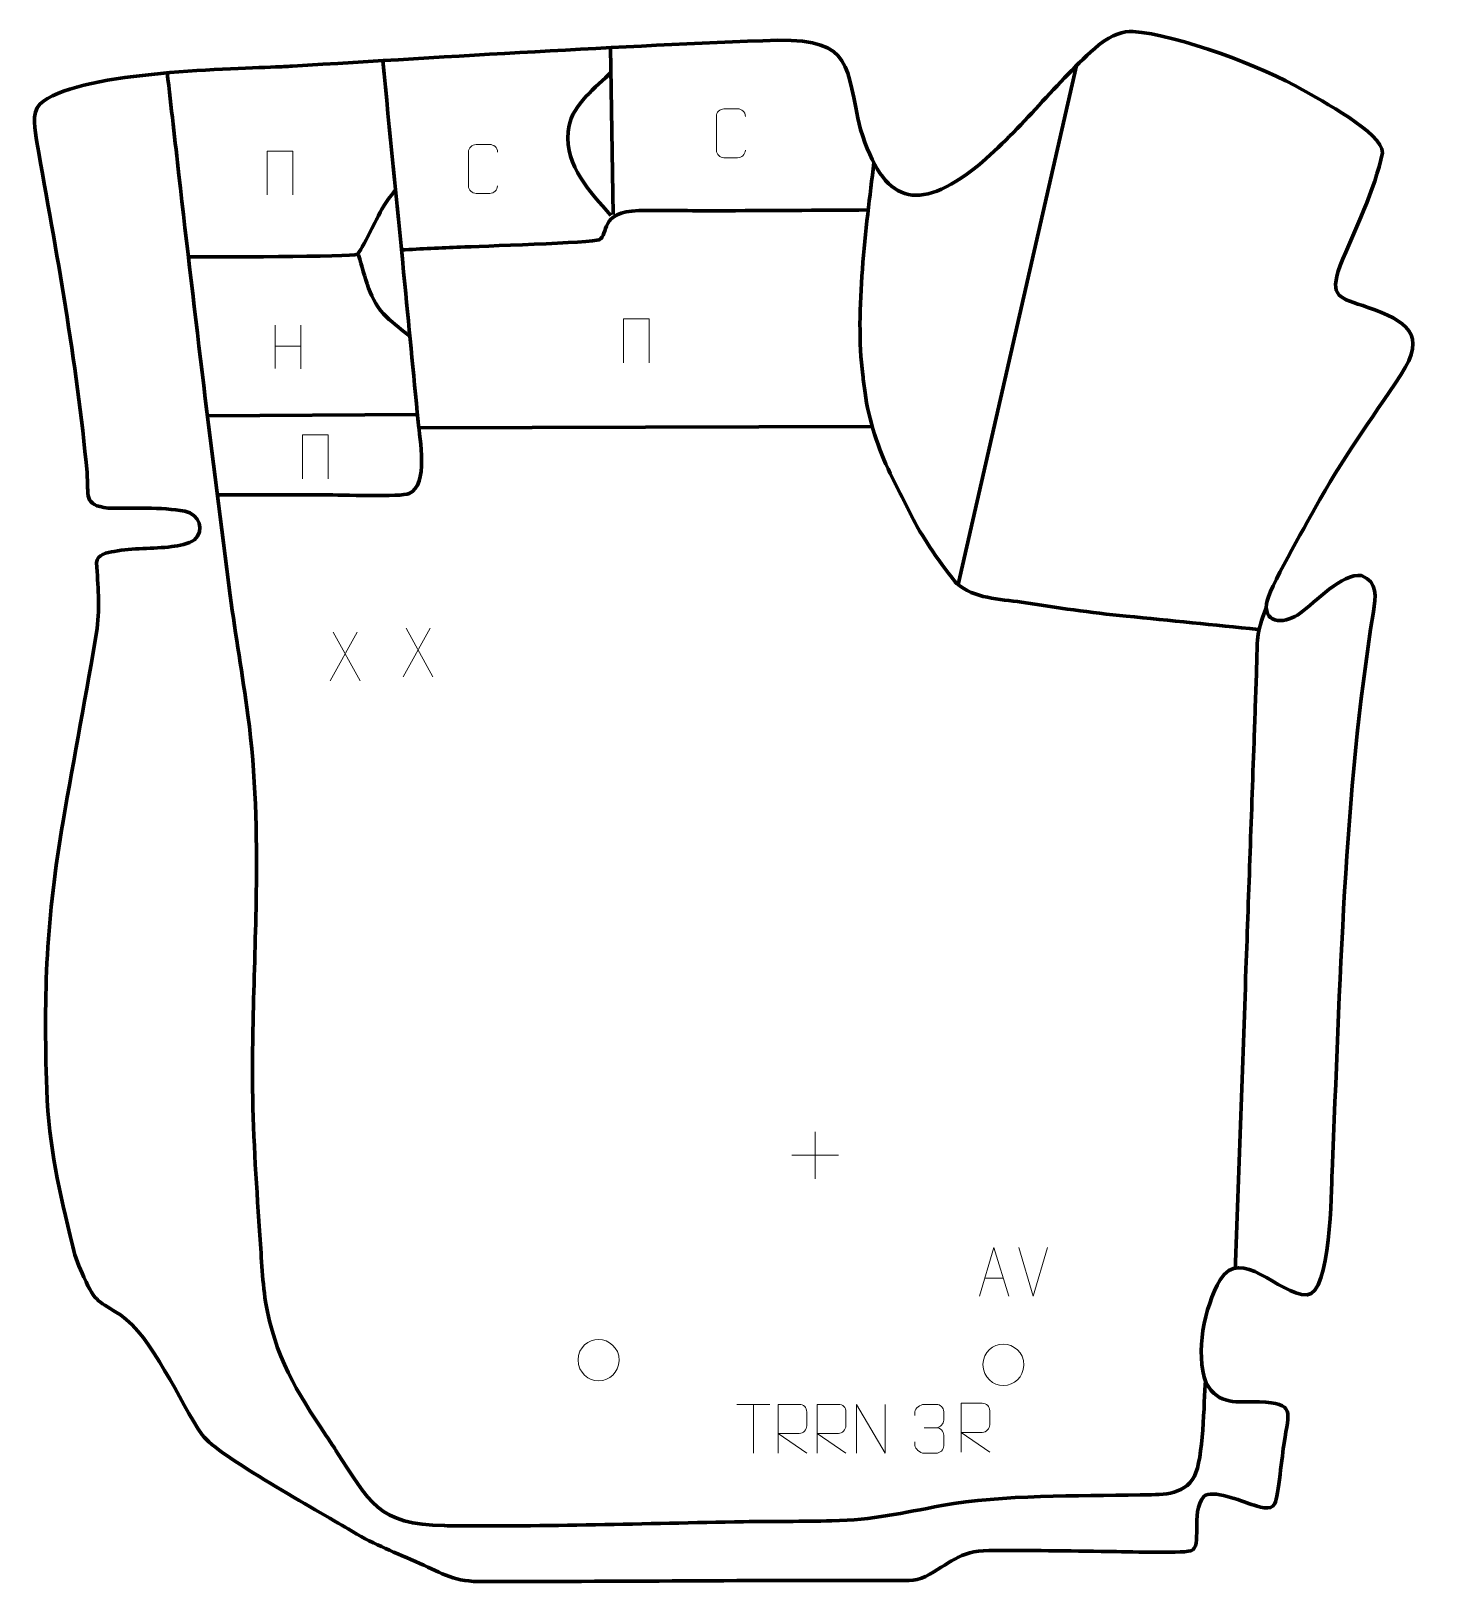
# Model space of a CAD drawing. Header units: millimetres. Extents: x -356 to 358, y -349 to 443.
import ezdxf

# ---------------------------------------------------------------- set-up
doc = ezdxf.new("R2010")
doc.units = ezdxf.units.MM
doc.header["$MEASUREMENT"] = 0
for name, color, linetype in [('layer 1', 7, 'Continuous'), ('layer 2', 7, 'Continuous'), ('layer 3', 7, 'Continuous')]:
    doc.layers.add(name, color=color, linetype=linetype)

msp = doc.modelspace()

# ---------------------------------------------------------------- linework, layer by layer
at = {"layer": 'layer 1', "color": 250, "lineweight": 9}
for points, knots in [([(-76.0022, -235.8354), (-75.9315, -229.195), (-70.6575, -225.349), (-65.5022, -225.446), (-65.5022, -225.446), (-60.3469, -225.349), (-55.0729, -229.4124), (-55.0022, -236.0528), (-55.0022, -236.0528), (-55.3724, -242.3821), (-59.8143, -246.4128), (-65.5022, -246.4422), (-65.5022, -246.4422), (-70.6575, -246.5392), (-75.9315, -242.4758), (-76.0022, -235.8354)], [0, 0, 0, 0, 0.2, 0.2, 0.2, 0.2, 0.4, 0.4, 0.4, 0.4, 0.6, 0.6, 0.6, 0.6, 1, 1, 1, 1]), ([(130.9018, -238.2166), (130.9725, -231.5762), (136.2465, -227.7302), (141.4018, -227.8272), (141.4018, -227.8272), (146.5571, -227.7302), (151.8311, -231.7936), (151.9018, -238.434), (151.9018, -238.434), (151.5316, -244.7633), (147.0897, -248.794), (141.4018, -248.8234), (141.4018, -248.8234), (136.2465, -248.9204), (130.9725, -244.857), (130.9018, -238.2166)], [0, 0, 0, 0, 0.2, 0.2, 0.2, 0.2, 0.4, 0.4, 0.4, 0.4, 0.6, 0.6, 0.6, 0.6, 1, 1, 1, 1]), ([(26.2382, -283.4729), (26.2382, -283.4729), (26.2382, -258.5194), (26.2382, -258.5194), (26.2382, -258.5194), (29.833, -258.5194), (33.4285, -258.5194), (37.0237, -258.5194), (37.0237, -258.5194), (39.349, -258.5571), (40.9063, -260.0471), (40.9022, -262.4135), (40.9022, -262.4135), (40.9018, -264.449), (40.9018, -267.5084), (40.9022, -269.5444), (40.9022, -269.5444), (40.8957, -271.4199), (39.0834, -273.3617), (37.0739, -273.3808), (37.0739, -273.3808), (37.0739, -273.3808), (26.2382, -273.3808), (26.2382, -273.3808), (26.2382, -273.3808), (26.2382, -273.3808), (40.8929, -283.4729), (40.8929, -283.4729)], [0, 0, 0, 0, 0.125, 0.125, 0.125, 0.125, 0.25, 0.25, 0.25, 0.25, 0.375, 0.375, 0.375, 0.375, 0.5, 0.5, 0.5, 0.5, 0.625, 0.625, 0.625, 0.625, 0.75, 0.75, 0.75, 0.75, 1, 1, 1, 1]), ([(46.2382, -283.4729), (46.2382, -283.4729), (46.2382, -258.5194), (46.2382, -258.5194), (46.2382, -258.5194), (49.833, -258.5194), (53.4285, -258.5194), (57.0237, -258.5194), (57.0237, -258.5194), (59.349, -258.5571), (60.9063, -260.0471), (60.9022, -262.4135), (60.9022, -262.4135), (60.9018, -264.449), (60.9018, -267.5084), (60.9022, -269.5444), (60.9022, -269.5444), (60.8957, -271.4199), (59.0834, -273.3617), (57.0739, -273.3808), (57.0739, -273.3808), (57.0739, -273.3808), (46.2382, -273.3808), (46.2382, -273.3808), (46.2382, -273.3808), (46.2382, -273.3808), (60.8929, -283.4729), (60.8929, -283.4729)], [0, 0, 0, 0, 0.125, 0.125, 0.125, 0.125, 0.25, 0.25, 0.25, 0.25, 0.375, 0.375, 0.375, 0.375, 0.5, 0.5, 0.5, 0.5, 0.625, 0.625, 0.625, 0.625, 0.75, 0.75, 0.75, 0.75, 1, 1, 1, 1]), ([(66.2429, -283.4729), (66.2429, -283.4729), (66.2429, -258.5194), (66.2429, -258.5194), (66.2429, -258.5194), (66.2429, -258.5194), (80.8977, -283.4729), (80.8977, -283.4729), (80.8977, -283.4729), (80.8977, -283.4729), (80.8977, -258.5194), (80.8977, -258.5194)], [0, 0, 0, 0, 0.25, 0.25, 0.25, 0.25, 0.5, 0.5, 0.5, 0.5, 1, 1, 1, 1]), ([(96.2057, -264.2037), (96.2057, -264.2037), (96.2057, -262.3465), (96.2057, -262.3465), (96.2057, -262.3465), (96.1914, -260.6046), (98.8559, -258.4865), (100.915, -258.5092), (100.915, -258.5092), (102.9791, -258.5092), (105.0431, -258.5092), (107.1068, -258.5092), (107.1068, -258.5092), (109.3013, -258.5004), (110.8996, -260.3472), (110.944, -262.2593), (110.944, -262.2593), (110.9436, -263.6944), (110.9436, -265.1295), (110.944, -266.565), (110.944, -266.565), (110.8954, -268.2185), (109.2928, -270.4485), (107.0945, -270.4385), (107.0945, -270.4385), (109.2982, -270.4497), (110.9062, -272.2529), (110.9602, -274.3124), (110.9602, -274.3124), (110.9598, -276.0971), (110.9598, -277.8818), (110.9602, -279.6669), (110.9602, -279.6669), (110.9703, -281.7283), (108.9154, -283.4914), (107.0945, -283.4833), (107.0945, -283.4833), (105.0292, -283.483), (102.964, -283.483), (100.8984, -283.4833), (100.8984, -283.4833), (98.7298, -283.4718), (96.1988, -281.0716), (96.1802, -279.6098), (96.1802, -279.6098), (96.1802, -279.6098), (96.1802, -277.7012), (96.1802, -277.7012)], [0, 0, 0, 0, 0.07692308, 0.07692308, 0.07692308, 0.07692308, 0.15384615, 0.15384615, 0.15384615, 0.15384615, 0.23076923, 0.23076923, 0.23076923, 0.23076923, 0.30769231, 0.30769231, 0.30769231, 0.30769231, 0.38461538, 0.38461538, 0.38461538, 0.38461538, 0.46153846, 0.46153846, 0.46153846, 0.46153846, 0.53846154, 0.53846154, 0.53846154, 0.53846154, 0.61538462, 0.61538462, 0.61538462, 0.61538462, 0.69230769, 0.69230769, 0.69230769, 0.69230769, 0.76923077, 0.76923077, 0.76923077, 0.76923077, 0.84615385, 0.84615385, 0.84615385, 0.84615385, 1, 1, 1, 1]), ([(119.7797, -282.9256), (119.7797, -282.9256), (119.7797, -257.9721), (119.7797, -257.9721), (119.7797, -257.9721), (123.3745, -257.9721), (126.97, -257.9721), (130.5652, -257.9721), (130.5652, -257.9721), (132.8905, -258.0098), (134.4478, -259.4998), (134.4437, -261.8662), (134.4437, -261.8662), (134.4433, -263.9017), (134.4433, -266.9611), (134.4437, -268.9971), (134.4437, -268.9971), (134.4372, -270.8726), (132.6249, -272.8144), (130.6154, -272.8335), (130.6154, -272.8335), (130.6154, -272.8335), (119.7797, -272.8335), (119.7797, -272.8335), (119.7797, -272.8335), (119.7797, -272.8335), (134.4344, -282.9256), (134.4344, -282.9256)], [0, 0, 0, 0, 0.125, 0.125, 0.125, 0.125, 0.25, 0.25, 0.25, 0.25, 0.375, 0.375, 0.375, 0.375, 0.5, 0.5, 0.5, 0.5, 0.625, 0.625, 0.625, 0.625, 0.75, 0.75, 0.75, 0.75, 1, 1, 1, 1])]:
    msp.add_open_spline(points, degree=3, knots=knots, dxfattribs=at)
for points in [[(5.0767, -258.5429), (5.0767, -258.5429), (22.0639, -258.5429), (22.0639, -258.5429)], [(13.5705, -283.4729), (13.5705, -283.4729), (13.5705, -258.5194), (13.5705, -258.5194)], [(100.9154, -270.4489), (100.9154, -270.4489), (107.1118, -270.4489), (107.1118, -270.4489)]]:
    msp.add_open_spline(points, degree=3, dxfattribs=at)
at = {"layer": 'layer 2', "color": 142, "lineweight": 158}
for points, knots in [([(-260.5003, 206.1943), (-242.0314, 206.2167), (-223.5624, 206.2392), (-205.0935, 206.2616), (-205.0935, 206.2616), (-198.0499, 206.2182), (-166.4041, 205.0613), (-162.3035, 206.949), (-162.3035, 206.949), (-152.4293, 211.4945), (-156.8958, 234.7533), (-157.7646, 243.5707), (-157.7646, 243.5707), (-160.2279, 268.5706), (-162.5855, 293.5807), (-165.0423, 318.5813), (-165.0423, 318.5813), (-165.0423, 318.5813), (-165.1894, 320.0773), (-165.1894, 320.0773), (-165.1894, 320.0773), (-168.7398, 356.097), (-172.3077, 392.1153), (-175.8915, 428.1318)], [0, 0, 0, 0, 0.14285714, 0.14285714, 0.14285714, 0.14285714, 0.28571429, 0.28571429, 0.28571429, 0.28571429, 0.42857143, 0.42857143, 0.42857143, 0.42857143, 0.57142857, 0.57142857, 0.57142857, 0.57142857, 0.71428571, 0.71428571, 0.71428571, 0.71428571, 1, 1, 1, 1]), ([(244.6547, -246.3697), (243.952, -257.4216), (243.6442, -286.591), (239.0407, -295.1942), (239.0407, -295.1942), (233.4656, -305.6132), (221.4252, -304.5655), (211.2807, -304.7733), (211.2807, -304.7733), (178.6329, -305.4422), (141.8707, -304.5131), (109.967, -310.2516), (109.967, -310.2516), (89.2821, -314.0612), (75.2659, -317.5085), (53.745, -318.049), (53.745, -318.049), (38.7103, -318.4266), (23.6571, -318.2327), (8.6154, -318.4835), (8.6154, -318.4835), (-41.6888, -319.3844), (-92.6005, -321.0514), (-142.8566, -320.5077), (-142.8566, -320.5077), (-142.8566, -320.5077), (-144.3459, -320.4916), (-144.3459, -320.4916), (-144.3459, -320.4916), (-178.2087, -320.1048), (-182.683, -308.4396), (-199.8433, -282.007), (-199.8433, -282.007), (-201.4696, -279.5019), (-203.1037, -277.0141), (-204.7663, -274.5329), (-204.7663, -274.5329), (-220.1506, -251.7089), (-231.0599, -233.8066), (-235.8069, -206.11), (-235.8069, -206.11), (-237.5531, -194.2942), (-238.0053, -181.7898), (-238.822, -169.8462), (-238.822, -169.8462), (-240.6861, -143.3128), (-242.3153, -118.948), (-242.4458, -92.252), (-242.4458, -92.252), (-242.4974, -81.6954), (-242.3792, -71.1403), (-242.1186, -60.5868), (-242.1186, -60.5868), (-242.1186, -60.5868), (-242.0803, -59.0334), (-242.0803, -59.0334), (-242.0803, -59.0334), (-241.5577, -38.4487), (-240.8457, -17.8811), (-240.5428, 2.7102), (-240.5428, 2.7102), (-240.1634, 33.8766), (-240.6924, 62.7207), (-244.8115, 93.7195), (-244.8115, 93.7195), (-247.5659, 114.1322), (-251.1495, 134.4139), (-253.8714, 154.8393), (-253.8714, 154.8393), (-263.2244, 226.4372), (-271.8819, 297.8979), (-280.0716, 369.636), (-280.0716, 369.636), (-282.0634, 387.057), (-284.0551, 404.4779), (-286.0469, 421.8989)], [0, 0, 0, 0, 0.05, 0.05, 0.05, 0.05, 0.1, 0.1, 0.1, 0.1, 0.15, 0.15, 0.15, 0.15, 0.2, 0.2, 0.2, 0.2, 0.25, 0.25, 0.25, 0.25, 0.3, 0.3, 0.3, 0.3, 0.35, 0.35, 0.35, 0.35, 0.4, 0.4, 0.4, 0.4, 0.45, 0.45, 0.45, 0.45, 0.5, 0.5, 0.5, 0.5, 0.55, 0.55, 0.55, 0.55, 0.6, 0.6, 0.6, 0.6, 0.65, 0.65, 0.65, 0.65, 0.7, 0.7, 0.7, 0.7, 0.75, 0.75, 0.75, 0.75, 0.8, 0.8, 0.8, 0.8, 0.85, 0.85, 0.85, 0.85, 0.9, 0.9, 0.9, 0.9, 1, 1, 1, 1]), ([(-59.2768, 349.0275), (-70.0163, 361.4722), (-82.7415, 373.8642), (-81.1531, 391.8499), (-81.1531, 391.8499), (-80.0391, 404.4639), (-68.9395, 412.6288), (-60.3577, 420.9907), (-60.3577, 420.9907), (-60.3577, 420.9907), (-59.2065, 422.1417), (-59.2065, 422.1417)], [0, 0, 0, 0, 0.25, 0.25, 0.25, 0.25, 0.5, 0.5, 0.5, 0.5, 1, 1, 1, 1]), ([(75.201, 375.8765), (71.2222, 343.0661), (65.388, 300.023), (69.506, 267.6168), (69.506, 267.6168), (69.8957, 264.5506), (70.3018, 261.4862), (70.6949, 258.4203), (70.6949, 258.4203), (72.3656, 245.009), (77.598, 229.3321), (83.5499, 217.1778), (83.5499, 217.1778), (87.9827, 208.1254), (92.5897, 199.1619), (97.2197, 190.2093), (97.2197, 190.2093), (100.0575, 184.7244), (113.4643, 164.8495), (117.6889, 160.991), (117.6889, 160.991), (126.2869, 153.1379), (139.4684, 153.1332), (150.6769, 151.3827), (150.6769, 151.3827), (169.0699, 148.5102), (185.623, 146.1174), (204.1999, 144.2667), (204.1999, 144.2667), (226.6577, 142.0295), (249.1132, 139.7683), (271.5698, 137.5191)], [0, 0, 0, 0, 0.11111111, 0.11111111, 0.11111111, 0.11111111, 0.22222222, 0.22222222, 0.22222222, 0.22222222, 0.33333333, 0.33333333, 0.33333333, 0.33333333, 0.44444444, 0.44444444, 0.44444444, 0.44444444, 0.55555556, 0.55555556, 0.55555556, 0.55555556, 0.66666667, 0.66666667, 0.66666667, 0.66666667, 0.77777778, 0.77777778, 0.77777778, 0.77777778, 1, 1, 1, 1]), ([(-275.3012, 327.8165), (-265.3937, 327.9095), (-191.1377, 327.7872), (-188.9049, 329.2088), (-188.9049, 329.2088), (-186.981, 330.4337), (-177.8966, 350.085), (-174.9142, 354.5441), (-174.9142, 354.5441), (-173.1722, 357.1488), (-171.2308, 359.6803), (-169.3493, 362.1886)], [0, 0, 0, 0, 0.25, 0.25, 0.25, 0.25, 0.5, 0.5, 0.5, 0.5, 1, 1, 1, 1]), ([(-166.3118, 331.4569), (-156.2602, 331.9238), (-146.2087, 332.3907), (-136.1571, 332.8576), (-136.1571, 332.8576), (-127.2366, 333.2437), (-68.0611, 335.1299), (-65.1923, 336.6138), (-65.1923, 336.6138), (-60.1337, 339.2304), (-65.5006, 351.0473), (-44.9493, 351.519), (-44.9493, 351.519), (-32.0135, 351.816), (-18.2862, 351.335), (-5.1639, 351.407), (-5.1639, 351.407), (20.6578, 351.5487), (46.4794, 351.6911), (72.3011, 351.8347)], [0, 0, 0, 0, 0.16666667, 0.16666667, 0.16666667, 0.16666667, 0.33333333, 0.33333333, 0.33333333, 0.33333333, 0.5, 0.5, 0.5, 0.5, 0.66666667, 0.66666667, 0.66666667, 0.66666667, 1, 1, 1, 1]), ([(-188.2726, 328.8113), (-184.8703, 317.8756), (-182.6893, 305.352), (-174.0167, 297.2013), (-174.0167, 297.2013), (-170.2947, 293.7033), (-165.9269, 290.3789), (-161.9491, 287.126)], [0, 0, 0, 0, 0.33333333, 0.33333333, 0.33333333, 0.33333333, 1, 1, 1, 1]), ([(275.8187, 148.493), (270.3938, 135.1987), (271.3234, 131.9584), (270.8746, 118.0574), (270.8746, 118.0574), (270.504, 106.5806), (270.0689, 95.0977), (269.6629, 83.6212), (269.6629, 83.6212), (268.2503, 43.6968), (266.8378, 3.7725), (265.4253, -36.1519), (265.4253, -36.1519), (263.6596, -86.0574), (261.8939, -135.9628), (260.1283, -185.8682), (260.1283, -185.8682), (260.1283, -185.8682), (260.0753, -187.3654), (260.0753, -187.3654), (260.0753, -187.3654), (260.0753, -187.3654), (260.0223, -188.8626), (260.0223, -188.8626)], [0, 0, 0, 0, 0.14285714, 0.14285714, 0.14285714, 0.14285714, 0.28571429, 0.28571429, 0.28571429, 0.28571429, 0.42857143, 0.42857143, 0.42857143, 0.42857143, 0.57142857, 0.57142857, 0.57142857, 0.57142857, 0.71428571, 0.71428571, 0.71428571, 0.71428571, 1, 1, 1, 1])]:
    msp.add_open_spline(points, degree=3, knots=knots, dxfattribs=at)
for points in [[(-58.0555, 349.5201), (-58.0555, 349.5201), (-59.4072, 434.7987), (-59.4072, 434.7987)], [(118.3696, 160.3935), (118.3696, 160.3935), (178.7947, 425.5917), (178.7947, 425.5917)], [(-265.5829, 246.717), (-265.5829, 246.717), (-158.0658, 247.2727), (-158.0658, 247.2727)], [(-157.4124, 240.4817), (-157.4124, 240.4817), (74.3593, 241.149), (74.3593, 241.149)]]:
    msp.add_open_spline(points, degree=3, dxfattribs=at)
at = {"layer": 'layer 2', "color": 250, "lineweight": 9}
for points, knots in [([(9.5122, 382.3602), (9.3724, 380.0368), (7.6952, 378.5572), (5.5475, 378.5464), (5.5475, 378.5464), (3.2156, 378.5468), (0.8837, 378.5468), (-1.4478, 378.5464), (-1.4478, 378.5464), (-3.3728, 378.441), (-5.3449, 380.3255), (-5.3337, 382.3428), (-5.3337, 382.3428), (-5.3333, 388.1129), (-5.3333, 393.8826), (-5.3337, 399.6519), (-5.3337, 399.6519), (-5.3295, 401.79), (-3.5828, 403.5092), (-1.4304, 403.4957), (-1.4304, 403.4957), (0.8953, 403.4957), (3.2214, 403.4957), (5.5475, 403.4957), (5.5475, 403.4957), (7.4941, 403.5312), (9.4855, 402.0397), (9.5122, 399.6021)], [0, 0, 0, 0, 0.125, 0.125, 0.125, 0.125, 0.25, 0.25, 0.25, 0.25, 0.375, 0.375, 0.375, 0.375, 0.5, 0.5, 0.5, 0.5, 0.625, 0.625, 0.625, 0.625, 0.75, 0.75, 0.75, 0.75, 1, 1, 1, 1]), ([(-234.9034, 359.5122), (-234.9034, 359.5122), (-234.9034, 381.8625), (-234.9034, 381.8625), (-234.9034, 381.8625), (-234.9034, 381.8625), (-221.7851, 381.8625), (-221.7851, 381.8625), (-221.7851, 381.8625), (-221.7851, 381.8625), (-221.7851, 359.5122), (-221.7851, 359.5122)], [0, 0, 0, 0, 0.25, 0.25, 0.25, 0.25, 0.5, 0.5, 0.5, 0.5, 1, 1, 1, 1]), ([(-117.2045, 364.145), (-117.3443, 361.8216), (-119.0215, 360.342), (-121.1692, 360.3312), (-121.1692, 360.3312), (-123.5011, 360.3316), (-125.833, 360.3316), (-128.1645, 360.3312), (-128.1645, 360.3312), (-130.0895, 360.2258), (-132.0616, 362.1103), (-132.0504, 364.1276), (-132.0504, 364.1276), (-132.05, 369.8977), (-132.05, 375.6674), (-132.0504, 381.4367), (-132.0504, 381.4367), (-132.0462, 383.5748), (-130.2995, 385.294), (-128.1471, 385.2805), (-128.1471, 385.2805), (-125.8214, 385.2805), (-123.4953, 385.2805), (-121.1692, 385.2805), (-121.1692, 385.2805), (-119.2226, 385.316), (-117.2312, 383.8245), (-117.2045, 381.3869)], [0, 0, 0, 0, 0.125, 0.125, 0.125, 0.125, 0.25, 0.25, 0.25, 0.25, 0.375, 0.375, 0.375, 0.375, 0.5, 0.5, 0.5, 0.5, 0.625, 0.625, 0.625, 0.625, 0.75, 0.75, 0.75, 0.75, 1, 1, 1, 1]), ([(-52.87, 273.7872), (-52.87, 273.7872), (-52.87, 296.1375), (-52.87, 296.1375), (-52.87, 296.1375), (-52.87, 296.1375), (-39.7517, 296.1375), (-39.7517, 296.1375), (-39.7517, 296.1375), (-39.7517, 296.1375), (-39.7517, 273.7872), (-39.7517, 273.7872)], [0, 0, 0, 0, 0.25, 0.25, 0.25, 0.25, 0.5, 0.5, 0.5, 0.5, 1, 1, 1, 1]), ([(-216.9118, 214.5205), (-216.9118, 214.5205), (-216.9118, 236.8708), (-216.9118, 236.8708), (-216.9118, 236.8708), (-216.9118, 236.8708), (-203.7935, 236.8708), (-203.7935, 236.8708), (-203.7935, 236.8708), (-203.7935, 236.8708), (-203.7935, 214.5205), (-203.7935, 214.5205)], [0, 0, 0, 0, 0.25, 0.25, 0.25, 0.25, 0.5, 0.5, 0.5, 0.5, 1, 1, 1, 1]), ([(129.2159, -203.2353), (129.2159, -203.2353), (136.5869, -178.2818), (136.5869, -178.2818), (136.5869, -178.2818), (136.5869, -178.2818), (144.1568, -203.2353), (144.1568, -203.2353)], [0, 0, 0, 0, 0.33333333, 0.33333333, 0.33333333, 0.33333333, 1, 1, 1, 1])]:
    msp.add_open_spline(points, degree=3, knots=knots, dxfattribs=at)
for points in [[(-230.8766, 292.9625), (-230.8766, 292.9625), (-230.8766, 270.7698), (-230.8766, 270.7698)], [(-217.7609, 292.9625), (-217.7609, 292.9625), (-217.7609, 270.6122), (-217.7609, 270.6122)], [(-230.8591, 282.3201), (-230.8591, 282.3201), (-217.7609, 282.3201), (-217.7609, 282.3201)], [(-188.9398, 136.1024), (-188.9398, 136.1024), (-202.6804, 111.2066), (-202.6804, 111.2066)], [(-201.2258, 136.1024), (-201.2258, 136.1024), (-187.4852, 111.1489), (-187.4852, 111.1489)], [(-151.6998, 138.1901), (-151.6998, 138.1901), (-165.4404, 113.2943), (-165.4404, 113.2943)], [(-163.9858, 138.1901), (-163.9858, 138.1901), (-150.2452, 113.2366), (-150.2452, 113.2366)], [(45.1767, -119.2149), (45.1767, -119.2149), (45.1767, -143.1928), (45.1767, -143.1928)], [(33.1878, -131.2039), (33.1878, -131.2039), (57.1657, -131.2039), (57.1657, -131.2039)], [(156.5754, -203.2426), (156.5754, -203.2426), (149.2536, -178.289), (149.2536, -178.289)], [(163.8973, -178.289), (163.8973, -178.289), (156.5755, -203.2426), (156.5755, -203.2426)], [(131.9385, -193.9859), (131.9385, -193.9859), (141.4342, -193.9859), (141.4342, -193.9859)]]:
    msp.add_open_spline(points, degree=3, dxfattribs=at)
at = {"layer": 'layer 3', "color": 242, "lineweight": 158}
msp.add_open_spline([(-222.0667, 425.3258), (-139.511, 430.3265), (-56.5161, 435.5916), (26.117, 438.6344), (26.117, 438.6344), (64.8778, 438.6991), (60.6301, 425.4541), (68.3658, 392.9406), (68.3658, 392.9406), (80.2011, 355.3346), (96.8803, 349.5001), (128.401, 374.4485), (128.401, 374.4485), (151.1425, 393.575), (168.3676, 417.2339), (190.1311, 436.2045), (190.1311, 436.2045), (197.5513, 441.6071), (202.5683, 443.283), (207.6632, 443.1095), (207.6632, 443.1095), (230.6421, 441.2092), (274.3257, 425.0679), (294.3596, 413.2001), (294.3596, 413.2001), (302.8743, 408.2513), (335.5989, 391.253), (335.151, 381.066), (335.151, 381.066), (331.356, 362.0873), (320.9769, 341.4517), (313.5635, 323.4655), (313.5635, 323.4655), (307.7574, 307.0785), (312.9411, 307.1271), (327.7397, 302.0551), (327.7397, 302.0551), (347.3223, 295.2945), (358.4731, 288.4633), (344.5656, 267.5321), (344.5656, 267.5321), (328.8808, 244.1793), (314.3443, 224.234), (300.6661, 199.298), (300.6661, 199.298), (296.0852, 191.015), (276.5299, 157.1515), (275.8749, 150.5424), (275.8749, 150.5424), (274.7766, 139.4613), (286.3488, 140.7209), (293.134, 145.7525), (293.134, 145.7525), (300.8263, 151.4568), (314.5317, 166.3414), (324.5578, 165.0215), (324.5578, 165.0215), (332.8633, 161.5225), (331.8627, 154.1402), (330.5323, 146.4556), (330.5323, 146.4556), (315.3818, 52.3682), (313.6116, -44.565), (309.4375, -139.682), (309.4375, -139.682), (309.1267, -149.3999), (308.6158, -201.9627), (296.727, -202.6194), (296.727, -202.6194), (281.5924, -202.3917), (263.2217, -177.4307), (252.1818, -194.8579), (252.1818, -194.8579), (244.1538, -209.1013), (239.2651, -231.9996), (245.0976, -247.6325), (245.0976, -247.6325), (251.662, -259.2091), (260.5248, -256.9733), (272.4202, -257.2785), (272.4202, -257.2785), (290.6088, -258.143), (287.4442, -261.8131), (284.903, -278.1495), (284.903, -278.1495), (284.0159, -284.0499), (281.8665, -305.2969), (280.1234, -309.2168), (280.1234, -309.2168), (278.2546, -313.4196), (271.4703, -310.6118), (268.2374, -309.6127), (268.2374, -309.6127), (263.2748, -308.0033), (247.9559, -301.712), (243.8808, -305.5942), (243.8808, -305.5942), (236.6923, -314.2178), (243.556, -331.3401), (237.1909, -333.3616), (237.1909, -333.3616), (230.998, -334.792), (203.864, -333.7528), (195.1325, -333.6713), (195.1325, -333.6713), (174.7968, -333.4775), (154.2826, -333.0519), (133.9628, -333.2045), (133.9628, -333.2045), (118.6935, -333.3191), (113.7654, -340.2473), (101.5923, -346.4058), (101.5923, -346.4058), (95.9133, -349.2789), (90.6993, -348.5161), (84.3917, -348.4996), (84.3917, -348.4996), (13.8823, -348.3203), (-56.5825, -349.0666), (-127.0556, -349.066), (-127.0556, -349.066), (-140.4882, -348.8384), (-147.1869, -344.0919), (-159.0804, -338.8291), (-159.0804, -338.8291), (-171.9195, -333.1953), (-181.4088, -329.7335), (-193.5263, -322.1734), (-193.5263, -322.1734), (-208.518, -313.1226), (-259.9367, -285.0327), (-268.152, -274.1434), (-268.152, -274.1434), (-279.8363, -257.1465), (-293.8032, -223.6202), (-309.9931, -212.8387), (-309.9931, -212.8387), (-320.7725, -205.6602), (-322.7318, -207.0399), (-328.6492, -193.4596), (-328.6492, -193.4596), (-331.0776, -187.8866), (-333.0536, -183.8627), (-334.3892, -177.8594), (-334.3892, -177.8594), (-341.1852, -148.5157), (-346.5683, -128.21), (-347.6575, -97.5394), (-347.6575, -97.5394), (-349.3542, -47.4485), (-347.8539, -10.1355), (-339.2986, 39.4459), (-339.2986, 39.4459), (-333.6306, 72.2189), (-327.2608, 105.1652), (-321.9331, 137.938), (-321.9331, 137.938), (-320.454, 149.589), (-321.5648, 159.8273), (-322.1603, 171.4417), (-322.1603, 171.4417), (-321.9623, 176.025), (-317.0444, 176.634), (-313.1084, 177.3778), (-313.1084, 177.3778), (-303.9517, 179.1081), (-293.3001, 178.6022), (-283.7334, 179.8156), (-283.7334, 179.8156), (-279.944, 180.3485), (-275.2433, 181.0004), (-272.0851, 183.3008), (-272.0851, 183.3008), (-266.9343, 187.9807), (-269.2951, 196.2645), (-277.1053, 197.9043), (-277.1053, 197.9043), (-288.9939, 200.1099), (-304.1624, 199.3211), (-316.3004, 199.5236), (-316.3004, 199.5236), (-329.215, 200.9653), (-326.055, 205.8592), (-327.0502, 217.5993), (-327.0502, 217.5993), (-332.4231, 275.3601), (-342.6149, 329.5369), (-352.6635, 386.4399), (-352.6635, 386.4399), (-353.6445, 391.9949), (-355.7012, 401.6277), (-351.1101, 405.9629), (-351.1101, 405.9629), (-333.9313, 422.184), (-256.2289, 423.8777), (-230.7205, 424.9062), (-230.7205, 424.9062), (-227.8327, 425.0255), (-224.9521, 425.1569), (-222.0667, 425.3258)], degree=3, knots=[0, 0, 0, 0, 0.01960784, 0.01960784, 0.01960784, 0.01960784, 0.03921569, 0.03921569, 0.03921569, 0.03921569, 0.05882353, 0.05882353, 0.05882353, 0.05882353, 0.07843137, 0.07843137, 0.07843137, 0.07843137, 0.09803922, 0.09803922, 0.09803922, 0.09803922, 0.11764706, 0.11764706, 0.11764706, 0.11764706, 0.1372549, 0.1372549, 0.1372549, 0.1372549, 0.15686275, 0.15686275, 0.15686275, 0.15686275, 0.17647059, 0.17647059, 0.17647059, 0.17647059, 0.19607843, 0.19607843, 0.19607843, 0.19607843, 0.21568627, 0.21568627, 0.21568627, 0.21568627, 0.23529412, 0.23529412, 0.23529412, 0.23529412, 0.25490196, 0.25490196, 0.25490196, 0.25490196, 0.2745098, 0.2745098, 0.2745098, 0.2745098, 0.29411765, 0.29411765, 0.29411765, 0.29411765, 0.31372549, 0.31372549, 0.31372549, 0.31372549, 0.33333333, 0.33333333, 0.33333333, 0.33333333, 0.35294118, 0.35294118, 0.35294118, 0.35294118, 0.37254902, 0.37254902, 0.37254902, 0.37254902, 0.39215686, 0.39215686, 0.39215686, 0.39215686, 0.41176471, 0.41176471, 0.41176471, 0.41176471, 0.43137255, 0.43137255, 0.43137255, 0.43137255, 0.45098039, 0.45098039, 0.45098039, 0.45098039, 0.47058824, 0.47058824, 0.47058824, 0.47058824, 0.49019608, 0.49019608, 0.49019608, 0.49019608, 0.50980392, 0.50980392, 0.50980392, 0.50980392, 0.52941176, 0.52941176, 0.52941176, 0.52941176, 0.54901961, 0.54901961, 0.54901961, 0.54901961, 0.56862745, 0.56862745, 0.56862745, 0.56862745, 0.58823529, 0.58823529, 0.58823529, 0.58823529, 0.60784314, 0.60784314, 0.60784314, 0.60784314, 0.62745098, 0.62745098, 0.62745098, 0.62745098, 0.64705882, 0.64705882, 0.64705882, 0.64705882, 0.66666667, 0.66666667, 0.66666667, 0.66666667, 0.68627451, 0.68627451, 0.68627451, 0.68627451, 0.70588235, 0.70588235, 0.70588235, 0.70588235, 0.7254902, 0.7254902, 0.7254902, 0.7254902, 0.74509804, 0.74509804, 0.74509804, 0.74509804, 0.76470588, 0.76470588, 0.76470588, 0.76470588, 0.78431373, 0.78431373, 0.78431373, 0.78431373, 0.80392157, 0.80392157, 0.80392157, 0.80392157, 0.82352941, 0.82352941, 0.82352941, 0.82352941, 0.84313725, 0.84313725, 0.84313725, 0.84313725, 0.8627451, 0.8627451, 0.8627451, 0.8627451, 0.88235294, 0.88235294, 0.88235294, 0.88235294, 0.90196078, 0.90196078, 0.90196078, 0.90196078, 0.92156863, 0.92156863, 0.92156863, 0.92156863, 0.94117647, 0.94117647, 0.94117647, 0.94117647, 0.96078431, 0.96078431, 0.96078431, 0.96078431, 1, 1, 1, 1], dxfattribs=at)

doc.saveas('drawing.dxf')
